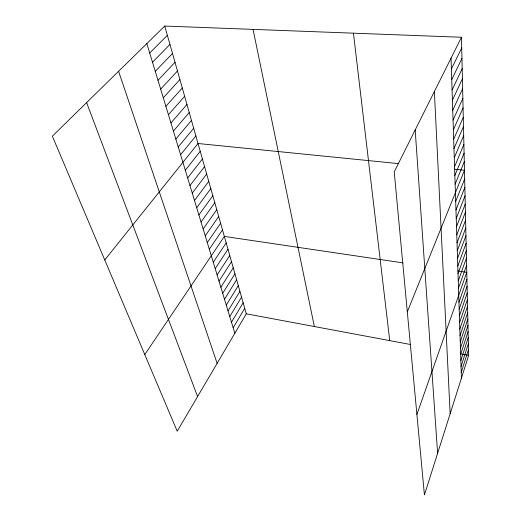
<?xml version="1.0" encoding="UTF-8"?>
<svg xmlns="http://www.w3.org/2000/svg" width="521" height="521" viewBox="0 0 521 521"><rect width="100%" height="100%" fill="white"/><g stroke="black" fill="none" stroke-linecap="round" stroke-linejoin="round"><path stroke-width="0.78" d="M461.476 37.258L468.646 355.381L424.426 494.95L394.234 171.904L461.476 37.258L164.74 26.05L52.354 136.176L177.218 431.212L246.277 313.805L164.74 26.05M461.228 372.391L468.516 349.545M461.039 366.491L468.386 343.626M460.844 360.499L468.249 337.621M460.649 354.423L468.112 331.525M460.447 348.249L467.969 325.338M460.245 341.978L467.832 319.06M460.036 335.615L467.689 312.685M459.828 329.155L467.539 306.211M459.613 322.584L467.389 299.647M459.398 315.915L467.239 292.971M459.177 309.142L467.09 286.198M458.955 302.252L466.933 279.315M416.904 414.436L466.777 272.327L457.783 270.992M458.5 288.139L466.614 265.222M458.265 280.91L466.451 258.006M458.024 273.558L466.288 250.673M457.783 266.088L466.119 243.216M457.536 258.481L465.95 235.642M457.288 250.751L465.774 227.938M457.034 242.89L465.598 220.109M456.774 234.886L465.422 212.145M456.507 226.746L465.24 204.05M456.24 218.455L465.051 195.811M455.966 210.022L464.862 187.43M455.686 201.438L464.673 178.898M407.318 311.851L464.478 170.224L454.468 169.221M455.133 184.18L464.283 161.777M454.846 175.518L464.094 153.181M454.566 166.7L463.892 144.441M454.273 157.72L463.697 135.551M453.973 148.576L463.488 126.499M453.674 139.27L463.28 117.29M453.368 129.788L463.071 107.912M453.055 120.123L462.856 98.365M452.736 110.283L462.635 88.648M452.41 100.253L462.414 78.749M452.078 90.029L462.186 68.661M451.74 79.609L461.958 58.391M451.394 68.987L461.717 47.925M233.167 327.774L244.727 308.315M231.48 322.212L243.151 302.753M229.768 316.579L241.549 297.113M228.035 310.868L239.934 291.408M226.277 305.085L238.292 285.619M224.492 299.217L236.632 279.757M222.688 293.271L234.951 273.818M220.858 287.24L233.245 267.794M218.996 281.125L231.513 261.692M217.114 274.925L229.761 255.505M215.206 268.641L227.983 249.227M213.265 262.265L226.179 242.871M144.779 354.56L224.349 236.417L403.091 262.89M209.305 249.233L222.5 229.878M207.286 242.571L220.617 223.242M205.235 235.818L218.709 216.515M203.151 228.96L216.775 209.689M201.034 222.005L214.815 202.76M198.892 214.939L212.822 195.733M196.71 207.768L210.803 188.602M194.502 200.494L208.752 181.367M192.256 193.102L206.674 174.021M189.976 185.6L204.558 166.57M187.658 177.974L202.415 158.996M185.307 170.237L200.24 151.311M104.741 259.972L198.026 143.509L398.728 163.633M180.598 154.73L195.876 135.929M178.241 146.968L193.701 128.238M175.851 139.087L191.487 120.429M173.415 131.09L189.24 112.503M170.947 122.956L186.961 104.454M168.439 114.698L184.642 96.281M165.886 106.31L182.291 87.977M163.301 97.785L179.901 79.55M160.67 89.124L177.472 70.986M157.993 80.312L175.01 62.286M155.271 71.364L172.503 53.442M152.51 62.259L169.957 44.461M149.696 53.005L167.371 35.33M246.277 313.805L410.476 344.505M460.486 353.85L468.646 355.381M86.61 102.611L197.589 396.579M118.586 71.273L217.133 363.358M146.837 43.595L234.834 333.258M253.05 29.384L314.345 326.53M353.44 33.175L389.747 340.63M415.185 129.963L437.62 453.322M434.371 91.533L450.157 413.746M451.043 58.15L461.417 378.2"/></g></svg>
